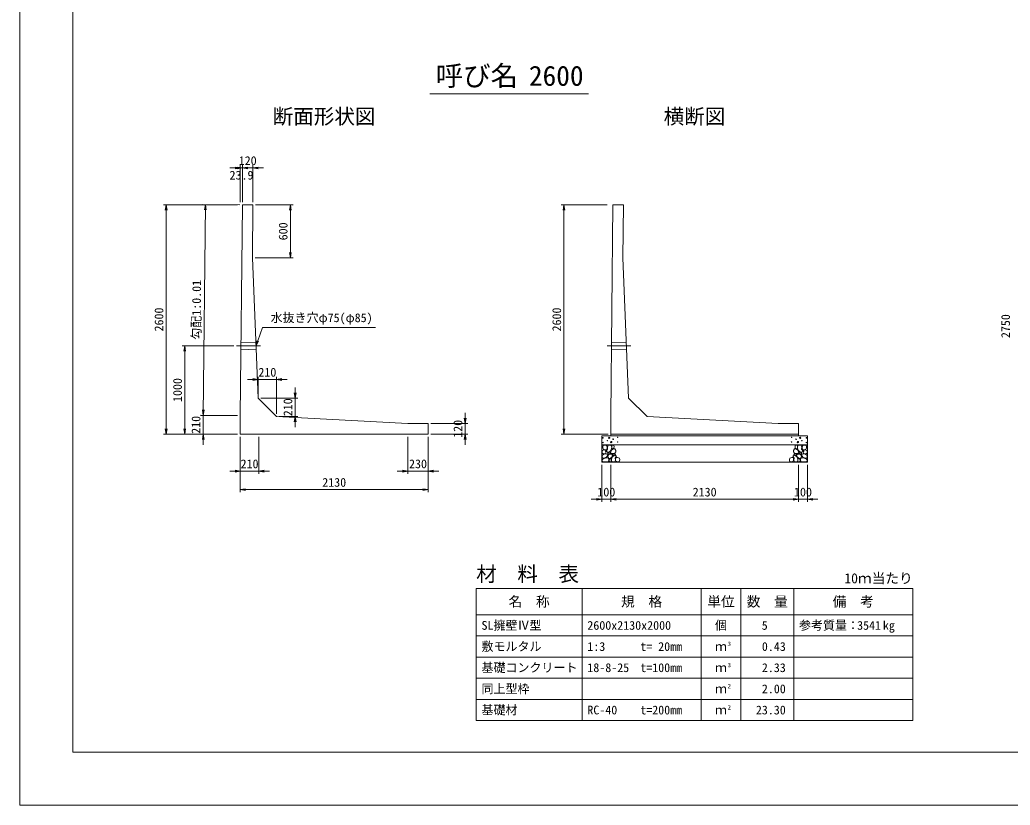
# Model space of a CAD drawing. Units: millimetres at full size, sheet at 1:30. Extents: x 0 to 25230, y 0 to 17820.
# Drawn here: x 0 to 11229, y 0 to 8910 of the extents above; entities that cross this region are included whole.
import ezdxf
from ezdxf.enums import TextEntityAlignment as Align

# ---------------------------------------------------------------- set-up
doc = ezdxf.new("R2010")
doc.units = ezdxf.units.MM
doc.header["$LTSCALE"] = 30
doc.linetypes.add('CHAIN', pattern=[18.5, 12, -1.5, 3.5, -1.5])
doc.linetypes.add('DASHED_SPACED', pattern=[12, 6, -6])
for name, color, linetype, lineweight in [('D-BMK', 2, 'CHAIN', 13), ('D-DCR-HCHn', 4, 'Continuous', 9), ('D-MTR-FRAM', 7, 'Continuous', 13), ('D-MTR-LINE', 7, 'Continuous', 13), ('D-STR-DIM', 7, 'Continuous', 13), ('D-STR-STRn', 1, 'Continuous', 13), ('D-STR-TXT', 7, 'Continuous', 13), ('D-TTL', 2, 'Continuous', 13), ('D-TTL-TXT', 7, 'Continuous', 13)]:
    doc.layers.add(name, color=color, linetype=linetype, lineweight=lineweight)
doc.layers.add('D-MTR', color=7, linetype='Continuous')
doc.layers.add('D-MTR-TXT', color=7, linetype='Continuous')
doc.styles.add('ＭＳ ゴシック', font='')
doc.styles.get('ＭＳ ゴシック').set_extended_font_data('MS Gothic')

# ---------------------------------------------------------------- blocks, each defined once
blk = doc.blocks.new('open_arrow')
at = {"color": 0, "linetype": 'Continuous', "lineweight": -2}
blk.add_lwpolyline([(7.5, 1.25), (0, 0), (7.5, -1.25)], dxfattribs=at)

msp = doc.modelspace()

# ---------------------------------------------------------------- linework, layer by layer
at = {"layer": 'D-BMK'}
for p, q in [((2457.9, 5210), (2728.18, 5210)), ((6657.9, 5210), (6928.18, 5210))]:
    msp.add_line(p, q, dxfattribs=at)
at = {"layer": 'D-DCR-HCHn'}
for points in [[(6651.2, 4081.59), (6630.4, 4086.22), (6611.9, 4076.97), (6609.59, 4056.17), (6614.21, 4039.99), (6637.33, 4033.05), (6653.51, 4033.05), (6660.44, 4044.61), (6660.44, 4070.04)], [(6669.69, 4083.91), (6662.76, 4063.1), (6665.07, 4039.99), (6648.89, 4014.56), (6669.69, 4003), (6692.8, 4014.56), (6706.67, 4033.05), (6711.3, 4063.1), (6706.67, 4079.28), (6692.8, 4086.22)], [(6708.98, 4028.43), (6697.43, 4000.69), (6706.67, 3989.14), (6734.41, 3989.14), (6745.97, 3993.76), (6757.53, 4009.94), (6757.53, 4023.81), (6745.97, 4042.3), (6732.1, 4044.61)], [(6713.61, 4079.28), (6713.61, 4051.55), (6725.16, 4044.61), (6736.72, 4051.55), (6739.03, 4067.73), (6736.72, 4081.59), (6720.54, 4086.22)], [(8821.02, 4028.43), (8832.57, 4000.69), (8823.33, 3989.14), (8795.59, 3989.14), (8784.03, 3993.76), (8772.47, 4009.94), (8772.47, 4023.81), (8784.03, 4042.3), (8797.9, 4044.61)], [(8816.39, 4079.28), (8816.39, 4051.55), (8804.84, 4044.61), (8793.28, 4051.55), (8790.97, 4067.73), (8793.28, 4081.59), (8809.46, 4086.22)], [(8860.31, 4083.91), (8867.24, 4063.1), (8864.93, 4039.99), (8881.11, 4014.56), (8860.31, 4003), (8837.2, 4014.56), (8823.33, 4033.05), (8818.7, 4063.1), (8823.33, 4079.28), (8837.2, 4086.22)], [(8878.8, 4081.59), (8899.6, 4086.22), (8918.1, 4076.97), (8920.41, 4056.17), (8915.79, 4039.99), (8892.67, 4033.05), (8876.49, 4033.05), (8869.56, 4044.61), (8869.56, 4070.04)], [(6607.28, 4023.81), (6600.35, 4003), (6609.59, 3989.14), (6632.71, 3986.82), (6648.49, 3993.6), (6641.95, 4009.94), (6646.58, 4019.18), (6637.33, 4028.43), (6623.46, 4033.05)], [(6651.16, 3947.01), (6668.28, 3972.69), (6666.14, 3979.11), (6642.59, 3985.53), (6621.19, 3983.39), (6606.21, 3970.55), (6604.07, 3955.57), (6606.21, 3940.59), (6623.33, 3936.31)], [(6659.72, 3893.5), (6674.7, 3899.92), (6678.98, 3921.33), (6670.42, 3936.31), (6655.44, 3940.59), (6636.17, 3938.45), (6614.77, 3929.89), (6604.07, 3917.05), (6604.07, 3902.06), (6610.49, 3893.5), (6636.17, 3895.64)], [(6674.31, 4003), (6662.76, 3993.76), (6667.38, 3986.82), (6683.56, 3986.82), (6690.49, 3989.14), (6695.12, 3998.38), (6688.18, 4005.32)], [(6711.08, 3947.01), (6721.78, 3972.69), (6713.22, 3983.39), (6687.54, 3983.39), (6676.84, 3979.11), (6666.14, 3964.13), (6666.14, 3951.29), (6676.84, 3934.17), (6689.68, 3932.03)], [(6706.8, 3899.92), (6706.8, 3925.61), (6696.1, 3932.03), (6685.4, 3925.61), (6683.26, 3910.62), (6685.4, 3897.78), (6700.38, 3893.5)], [(6747.47, 3895.64), (6753.89, 3914.91), (6751.75, 3936.31), (6766.73, 3959.85), (6747.47, 3970.55), (6726.06, 3959.85), (6713.22, 3942.73), (6708.94, 3914.91), (6713.22, 3899.92), (6726.06, 3893.5)], [(6743.19, 3970.55), (6753.89, 3979.11), (6749.61, 3985.53), (6734.62, 3985.53), (6728.2, 3983.39), (6723.92, 3974.83), (6730.34, 3968.41)], [(6764.59, 3897.78), (6783.85, 3893.5), (6800.97, 3902.06), (6803.11, 3921.33), (6798.83, 3936.31), (6777.43, 3942.73), (6762.45, 3942.73), (6756.03, 3932.03), (6756.03, 3908.48)], [(8765.41, 3897.78), (8746.15, 3893.5), (8729.03, 3902.06), (8726.89, 3921.33), (8731.17, 3936.31), (8752.57, 3942.73), (8767.55, 3942.73), (8773.97, 3932.03), (8773.97, 3908.48)], [(8782.53, 3895.64), (8776.11, 3914.91), (8778.25, 3936.31), (8763.27, 3959.85), (8782.53, 3970.55), (8803.94, 3959.85), (8816.78, 3942.73), (8821.06, 3914.91), (8816.78, 3899.92), (8803.94, 3893.5)], [(8786.81, 3970.55), (8776.11, 3979.11), (8780.39, 3985.53), (8795.38, 3985.53), (8801.8, 3983.39), (8806.08, 3974.83), (8799.66, 3968.41)], [(8818.92, 3947.01), (8808.22, 3972.69), (8816.78, 3983.39), (8842.46, 3983.39), (8853.16, 3979.11), (8863.86, 3964.13), (8863.86, 3951.29), (8853.16, 3934.17), (8840.32, 3932.03)], [(8823.2, 3899.92), (8823.2, 3925.61), (8833.9, 3932.03), (8844.6, 3925.61), (8846.74, 3910.62), (8844.6, 3897.78), (8829.62, 3893.5)], [(8855.69, 4003), (8867.24, 3993.76), (8862.62, 3986.82), (8846.44, 3986.82), (8839.51, 3989.14), (8834.88, 3998.38), (8841.82, 4005.32)], [(8870.28, 3893.5), (8855.3, 3899.92), (8851.02, 3921.33), (8859.58, 3936.31), (8874.56, 3940.59), (8893.83, 3938.45), (8915.23, 3929.89), (8925.93, 3917.05), (8925.93, 3902.06), (8919.51, 3893.5), (8893.83, 3895.64)], [(8878.84, 3947.01), (8861.72, 3972.69), (8863.86, 3979.11), (8887.41, 3985.53), (8908.81, 3983.39), (8923.79, 3970.55), (8925.93, 3955.57), (8923.79, 3940.59), (8906.67, 3936.31)], [(8922.72, 4023.81), (8929.65, 4003), (8920.41, 3989.14), (8897.29, 3986.82), (8881.51, 3993.6), (8888.05, 4009.94), (8883.42, 4019.18), (8892.67, 4028.43), (8906.54, 4033.05)]]:
    msp.add_lwpolyline(points, close=True, dxfattribs=at)
for centre, radius in [((6610.73, 4167.43), 3), ((6683.34, 4167.43), 7.5), ((6778.13, 4173.48), 3), ((8751.87, 4173.48), 3), ((8846.66, 4167.43), 7.5), ((8919.27, 4167.43), 3), ((6611.87, 4113.92), 3), ((6662.29, 4135.76), 3), ((6706.66, 4119.97), 7.5), ((6727.71, 4151.64), 3), ((6779.27, 4119.97), 3), ((8750.73, 4119.97), 3), ((8802.29, 4151.64), 3), ((8823.34, 4119.97), 7.5), ((8867.71, 4135.76), 3), ((8918.13, 4113.92), 3)]:
    msp.add_circle(centre, radius, dxfattribs=at)
at = {"layer": 'D-MTR-FRAM'}
for p, q in [((5175, 2460), (10125, 2460)), ((5175, 2460), (5175, 960)), ((10125, 2460), (10125, 960)), ((5175, 960), (10125, 960))]:
    msp.add_line(p, q, dxfattribs=at)
at = {"layer": 'D-MTR-LINE'}
for p, q in [((6375, 2460), (6375, 960)), ((7725, 2460), (7725, 960)), ((8175, 2460), (8175, 960)), ((8775, 2460), (8775, 960)), ((5175, 2160), (10125, 2160)), ((5175, 1920), (10125, 1920)), ((5175, 1680), (10125, 1680)), ((5175, 1440), (10125, 1440)), ((5175, 1200), (10125, 1200))]:
    msp.add_line(p, q, dxfattribs=at)
at = {"layer": 'D-STR-DIM'}
for p, q in [((2643.9, 7229.79), (2380, 7229.79)), ((2403.9, 7229.79), (2763.91, 7229.79)), ((2500, 6840), (2500, 7259.79)), ((2523.9, 6840), (2523.9, 7259.79)), ((2523.9, 6840), (2523.9, 7259.79)), ((2643.91, 6840), (2643.91, 7259.79)), ((2470, 6810), (1630, 6810)), ((1660, 4210), (1660, 6810)), ((2493.9, 6810.3), (2074.52, 6814.49)), ((2080.62, 4424.19), (2104.52, 6814.19)), ((2673.91, 6810), (3097.91, 6810)), ((3067.91, 6810), (3067.91, 6210)), ((6660, 6810), (6140, 6810)), ((6170, 4210), (6170, 6810)), ((2667.91, 6210), (3097.91, 6210)), ((2427.9, 5210), (1840, 5210)), ((1870, 4210), (1870, 5210)), ((3031.98, 4829.24), (2581.98, 4829.24)), ((2701.98, 4649.24), (2701.98, 4859.24)), ((2911.98, 4439.24), (2911.98, 4859.24)), ((3121.98, 4739.24), (3121.98, 4289.24)), ((2731.98, 4619.24), (3151.98, 4619.24)), ((2080, 4090), (2080, 4540)), ((2470, 4420), (2050, 4420)), ((2470, 4420.3), (2050.62, 4424.49)), ((2941.98, 4409.24), (3151.98, 4409.24)), ((5050, 4090), (5050, 4450)), ((4660, 4330), (5080, 4330)), ((2470, 4210), (1630, 4210)), ((2470, 4210), (1840, 4210)), ((2470, 4210), (2050, 4210)), ((2500, 4180), (2500, 3760)), ((2500, 4180), (2500, 3550)), ((2710, 4180), (2710, 3760)), ((4400, 4180), (4400, 3760)), ((4630, 4180), (4630, 3550)), ((4630, 4180), (4630, 3760)), ((4660, 4210), (5080, 4210)), ((6670, 4210), (6140, 4210)), ((6600, 3860), (6600, 3440)), ((6700, 3860), (6700, 3440)), ((6700, 3860), (6700, 3440)), ((8830, 3860), (8830, 3440)), ((8830, 3860), (8830, 3440)), ((8930, 3860), (8930, 3440)), ((2380, 3790), (2830, 3790)), ((4280, 3790), (4750, 3790)), ((2500, 3580), (4630, 3580)), ((6820, 3470), (6480, 3470)), ((6700, 3470), (8830, 3470)), ((8710, 3470), (9050, 3470))]:
    msp.add_line(p, q, dxfattribs=at)
at = {"layer": 'D-STR-STRn'}
for p, q in [((2500, 4420), (2523.9, 6810)), ((2523.9, 6810), (2643.91, 6810)), ((2637.91, 6210), (2643.91, 6810)), ((6700, 4420), (6723.9, 6810)), ((6723.9, 6810), (6843.91, 6810)), ((6837.91, 6210), (6843.91, 6810)), ((2701.98, 4619.24), (2637.91, 6210)), ((6901.98, 4619.24), (6837.91, 6210)), ((2911.98, 4409.24), (2701.98, 4619.24)), ((7111.98, 4409.24), (6901.98, 4619.24)), ((2500, 4210), (2500, 4420)), ((2911.98, 4409.24), (4400, 4330)), ((6700, 4210), (6700, 4420)), ((7111.98, 4409.24), (8600, 4330)), ((4630, 4330), (4400, 4330)), ((4630, 4210), (4630, 4330)), ((8600, 4330), (8830, 4330)), ((8830, 4210), (8830, 4330)), ((2500, 4210), (4630, 4210)), ((6600, 3890), (6600, 4190)), ((6600, 4190), (8930, 4190)), ((6700, 4210), (6700, 4190)), ((6700, 4210), (8830, 4210)), ((8830, 4210), (8830, 4190)), ((8930, 4190), (8930, 3890)), ((6600, 4090), (8930, 4090)), ((6600, 3890), (8930, 3890))]:
    msp.add_line(p, q, dxfattribs=at)
at = {"layer": 'D-STR-STRn', "linetype": 'DASHED_SPACED'}
for p, q in [((2507.53, 5172.5), (2679.89, 5167.49)), ((2508.28, 5247.5), (2676.47, 5252.49)), ((6707.53, 5172.5), (6879.89, 5167.49)), ((6708.28, 5247.5), (6876.47, 5252.49))]:
    msp.add_line(p, q, dxfattribs=at)
at = {"layer": 'D-STR-TXT'}
msp.add_lwpolyline([(2678.18, 5210), (2698.45, 5266.47), (2753.57, 5420), (4033.21, 5420)], dxfattribs=at)
at = {"layer": 'D-TTL'}
for points in [[(0, 0), (25230, 0), (25230, 17820), (0, 17820)], [(600, 600), (24630, 600), (24630, 17220), (600, 17220)]]:
    msp.add_lwpolyline(points, close=True, dxfattribs=at)
at = {"layer": 'D-TTL-TXT'}
msp.add_line((4650, 8070), (6450, 8070), dxfattribs=at)

# ---------------------------------------------------------------- block references
at = {"layer": 'D-STR-DIM', "xscale": 8, "yscale": 8}
for p, rotation in [((2500, 7229.79), 180), ((2523.9, 7229.79), 180), ((1660, 6810), 270), ((2104.52, 6814.19), 269.4), ((3067.91, 6810), 270), ((6170, 6810), 270), ((3067.91, 6210), 90), ((1870, 5210), 270), ((2701.98, 4829.24), 180), ((3121.98, 4619.24), 90), ((2080, 4420), 90), ((2080.62, 4424.19), 89.4), ((3121.98, 4409.24), 270), ((5050, 4330), 90), ((1660, 4210), 90), ((1870, 4210), 90), ((6170, 4210), 90), ((2080, 4210), 270), ((5050, 4210), 270), ((2500, 3790), 180), ((4400, 3790), 180), ((4630, 3580), 180), ((6600, 3470), 180), ((8830, 3470), 180), ((8830, 3470), 180)]:
    msp.add_blockref('open_arrow', p, dxfattribs=dict(at, rotation=rotation))
for p in [(2523.9, 7229.79), (2643.91, 7229.79), (2911.98, 4829.24), (2710, 3790), (4630, 3790), (2500, 3580), (6700, 3470), (6700, 3470), (8930, 3470)]:
    msp.add_blockref('open_arrow', p, dxfattribs=at)
at = {"layer": 'D-STR-TXT', "xscale": 8, "yscale": 8, "rotation": 70.3}
msp.add_blockref('open_arrow', (2678.18, 5210), dxfattribs=at)

# ---------------------------------------------------------------- texts
at = {"layer": 'D-MTR', "style": 'ＭＳ ゴシック'}
msp.add_text('材\u3000料\u3000表', height=170.9, dxfattribs=at).set_placement((5175, 2487.23), align=Align.BOTTOM_LEFT)
msp.add_text('10ｍ当たり', height=113.9, dxfattribs=at).set_placement((10125, 2483.15), align=Align.BOTTOM_RIGHT)
at = {"layer": 'D-MTR-TXT', "style": 'ＭＳ ゴシック'}
for s, height, p in [('名\u3000称', 113.9, (5775, 2310)), ('規\u3000格', 113.9, (7050, 2310)), ('単位', 113.9, (7950, 2310)), ('数\u3000量', 113.9, (8475, 2310)), ('備\u3000考', 113.9, (9450, 2310)), ('個', 99.69, (7950, 2040)), ('ｍ', 99.69, (7950, 1800)), ('ｍ', 99.69, (7950, 1560)), ('ｍ', 99.69, (7950, 1320)), ('ｍ', 99.69, (7950, 1080))]:
    msp.add_text(s, height=height, dxfattribs=at).set_placement(p, align=Align.MIDDLE_CENTER)
for s, p in [('SL擁壁Ⅳ型', (5235, 2040)), ('2600x2130x2000', (6435, 2040)), ('参考質量：    kg', (8835, 2040)), ('敷モルタル', (5235, 1800)), ('1:3', (6435, 1800)), ('t= 20mm', (7035, 1800)), ('基礎コンクリート', (5235, 1560)), ('18-8-25', (6435, 1560)), ('t=100mm', (7035, 1560)), ('同上型枠', (5235, 1320)), ('基礎材', (5235, 1080)), ('RC-40', (6435, 1080)), ('t=200mm', (7035, 1080))]:
    msp.add_text(s, height=99.69, dxfattribs=at).set_placement(p, align=Align.MIDDLE_LEFT)
for s, p in [('5', (8480.33, 2040)), ('3541', (9765, 2040)), ('0.43', (8685, 1800)), ('2.33', (8685, 1560)), ('2.00', (8685, 1320)), ('23.30', (8685, 1080))]:
    msp.add_text(s, height=99.69, dxfattribs=at).set_placement(p, align=Align.MIDDLE_RIGHT)
for s, p in [('3', (8025, 1790.44)), ('3', (8025, 1550.44)), ('2', (8025, 1310.44)), ('2', (8025, 1070.44))]:
    msp.add_text(s, height=49.84, dxfattribs=at).set_placement(p, align=Align.BOTTOM_LEFT)
at = {"layer": 'D-STR-DIM', "style": 'ＭＳ ゴシック'}
for s, p in [('120', (2583.9, 7312.29)), ('23.9', (2513.95, 7147.29)), ('210', (2806.98, 4911.74)), ('210', (2605, 3872.5)), ('230', (4515, 3872.5)), ('2130', (3565, 3662.5)), ('100', (6650, 3552.5)), ('2130', (7765, 3552.5)), ('100', (8880, 3552.5))]:
    msp.add_text(s, height=99.69, dxfattribs=at).set_placement(p, align=Align.MIDDLE_CENTER)
for s, rotation, p in [('600', 90, (2985.41, 6510)), ('勾配1:0.01', 89.427, (2002.35, 5620.1)), ('2600', 90, (1577.5, 5510)), ('2600', 90, (6087.5, 5510)), ('2750', 90, (11177.5, 5435)), ('1000', 90, (1787.5, 4710)), ('210', 90, (3039.48, 4514.24)), ('210', 90, (1997.5, 4315)), ('120', 90, (4967.5, 4270))]:
    msp.add_text(s, height=99.69, rotation=rotation, dxfattribs=at).set_placement(p, align=Align.MIDDLE_CENTER)
at = {"layer": 'D-STR-TXT', "style": 'ＭＳ ゴシック'}
msp.add_text('水抜き穴φ75(φ85)', height=99.69, dxfattribs=at).set_placement((2843.57, 5450), align=Align.BOTTOM_LEFT)
at = {"layer": 'D-TTL-TXT', "style": 'ＭＳ ゴシック'}
for s, height, p in [('呼び名', 227.9, (5182.5, 8092.5)), ('2600', 227.9, (6082.5, 8092.5)), ('断面形状図', 170.9, (3450, 7677.23)), ('横断図', 170.9, (7650, 7677.23))]:
    msp.add_text(s, height=height, dxfattribs=at).set_placement(p, align=Align.BOTTOM_CENTER)

doc.saveas('drawing.dxf')
